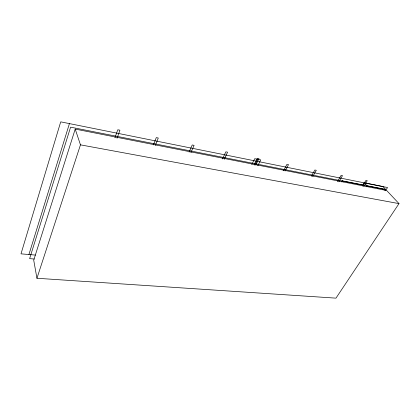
<?xml version="1.0" encoding="UTF-8"?>
<svg xmlns="http://www.w3.org/2000/svg" width="420" height="420" viewBox="0 0 420 420"><rect width="100%" height="100%" fill="white"/><g stroke="black" fill="none" stroke-linecap="round" stroke-linejoin="round"><path stroke-width="0.63" d="M28.922 254.525L69.431 123.606M75.212 129.092L33.721 260.201L36.944 278.266L335.963 298.147L399 203.616L386.699 190.528L75.212 129.092L80.467 144.847L36.944 278.266M114.923 137.791L117.784 129.764L119.931 130.205L117.059 138.217M153.395 144.921L156.282 137.624L158.287 138.033L155.374 145.352M189.105 152.161L192.218 144.963L194.087 145.346L190.953 152.56M222.511 158.939L225.834 151.825L227.593 152.182L224.259 159.28M251.816 164.525L254.735 158.681L260.741 159.899L257.791 165.737M254.137 164.682L257.355 158.261L259.003 158.597L255.764 165.039M254.809 165.149L257.749 159.29M283.579 170.672L286.97 164.304L288.519 164.619L285.122 170.977M311.32 176.253L314.843 169.995L316.302 170.294L312.753 176.573M337.459 181.555L341.124 175.361L342.5 175.639L338.83 181.823M341.518 181.939L342.19 180.815L362.066 184.753L363.064 185.866M362.497 185.566L364.219 182.784L382.967 186.553L385.675 189.436L384.967 190.538M362.492 186.008L365.946 180.427L367.248 180.695L363.794 186.265M366.182 186.816L366.87 185.708L385.675 189.436M385.14 190.717L385.849 189.62L70.586 127.166L29.626 258.636L34.199 259.014M385.775 190.291L387.55 187.535L60.706 121.853L21 253.848L35.453 255.087M80.467 144.847L399 203.616M364.219 182.784L366.87 185.708M342.19 180.815L343.161 181.939"/></g></svg>
